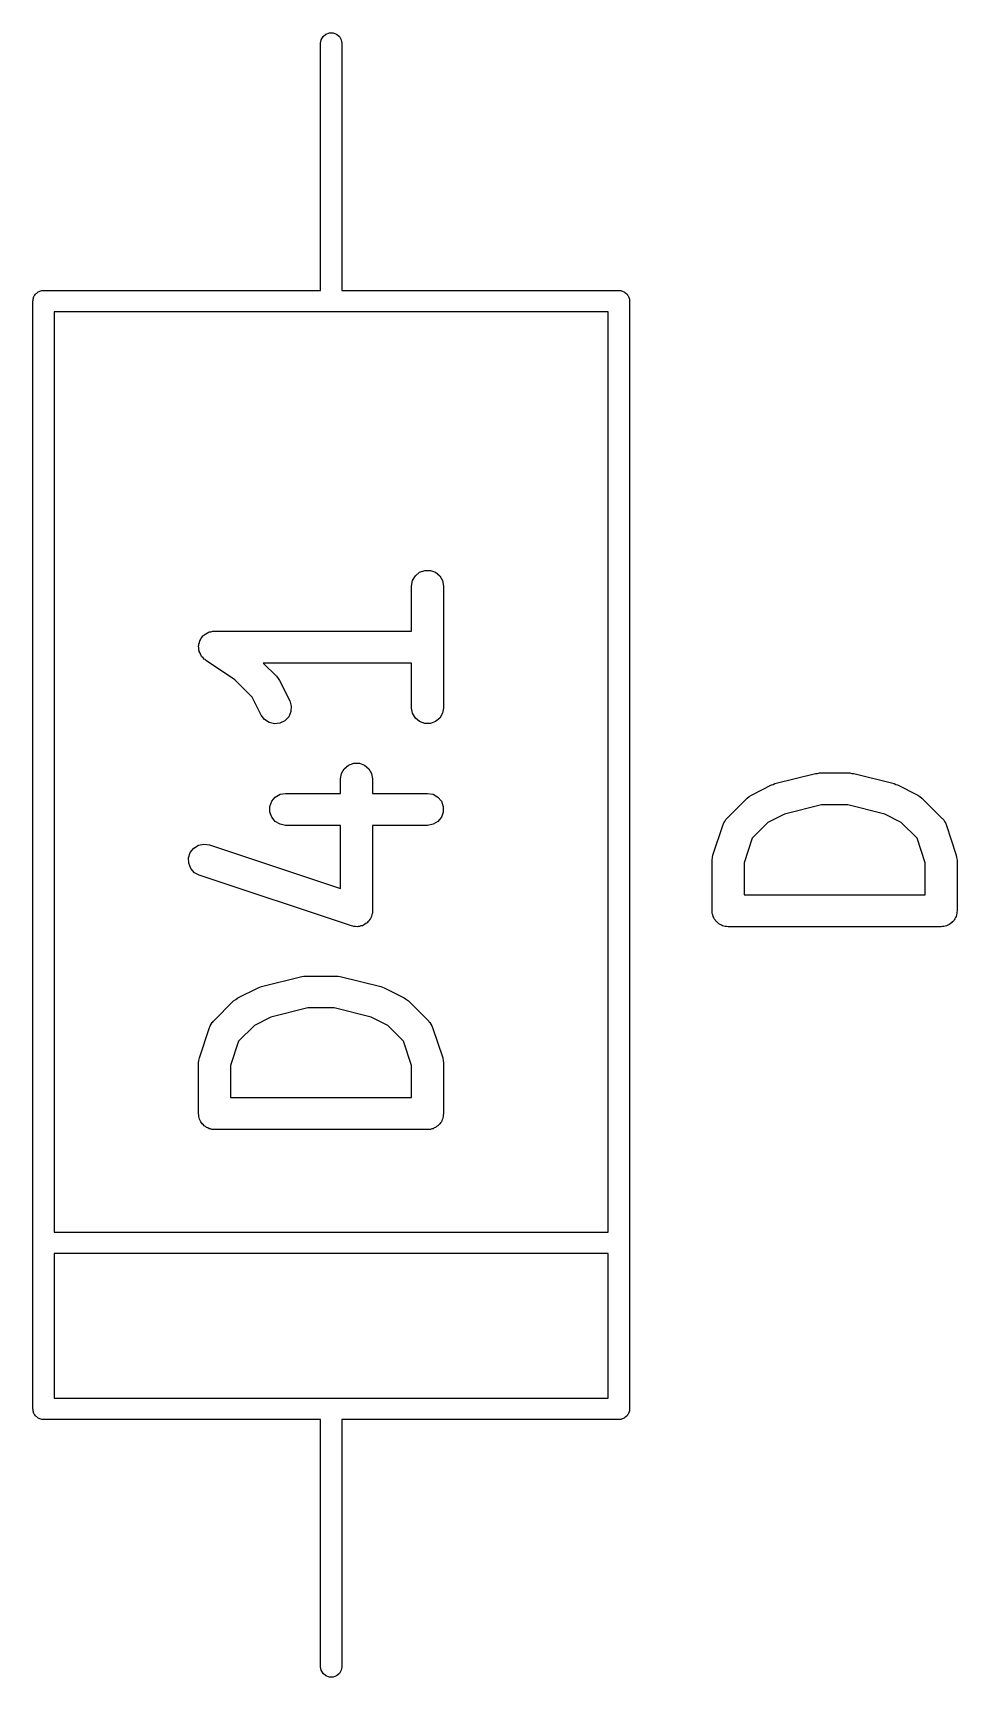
# Model space of a CAD drawing. Extents: x 39 to 139, y -131 to -25.
# Drawn here: x 65 to 69.34, y -131.15 to -123.43 of the extents above; entities that cross this region are included whole.
import ezdxf

# ---------------------------------------------------------------- set-up
doc = ezdxf.new("R2010")
doc.units = 0
doc.header["$MEASUREMENT"] = 0
doc.layers.add('BLACK', color=7, linetype='CONTINUOUS')

msp = doc.modelspace()

# ---------------------------------------------------------------- linework, layer by layer
at = {"layer": 'Black'}
for p, q in [((66.35, -123.48), (66.353, -123.463)), ((66.35, -124.64), (66.35, -123.48)), ((66.353, -123.463), (66.3617, -123.448)), ((66.3617, -123.448), (66.375, -123.437)), ((66.375, -123.437), (66.3913, -123.431)), ((66.3913, -123.431), (66.4087, -123.431)), ((66.4087, -123.431), (66.425, -123.437)), ((66.425, -123.437), (66.4383, -123.448)), ((66.4383, -123.448), (66.447, -123.463)), ((66.447, -123.463), (66.45, -123.48)), ((66.45, -123.48), (66.45, -124.64)), ((65.025, -124.647), (65.0291, -124.645)), ((65.0291, -124.645), (65.0329, -124.643)), ((65.0329, -124.643), (65.0372, -124.642)), ((65.0372, -124.642), (65.0413, -124.641)), ((65.0413, -124.641), (65.0457, -124.641)), ((65.0457, -124.641), (65.05, -124.64)), ((65.05, -124.64), (66.35, -124.64)), ((66.45, -124.64), (67.75, -124.64)), ((67.75, -124.64), (67.7543, -124.641)), ((67.7543, -124.641), (67.7587, -124.641)), ((67.7587, -124.641), (67.7628, -124.642)), ((67.7628, -124.642), (67.7671, -124.643)), ((67.7671, -124.643), (67.7709, -124.645)), ((67.7709, -124.645), (67.775, -124.647)), ((65, -124.69), (65.0008, -124.686)), ((65, -129.89), (65, -124.69)), ((65.0008, -124.681), (65.0023, -124.677)), ((65.0008, -124.686), (65.0008, -124.681)), ((65.0023, -124.677), (65.003, -124.673)), ((65.003, -124.673), (65.0052, -124.669)), ((65.0052, -124.669), (65.0067, -124.665)), ((65.0067, -124.665), (65.0095, -124.662)), ((65.0095, -124.662), (65.0117, -124.658)), ((65.0117, -124.658), (65.015, -124.655)), ((65.015, -124.655), (65.0179, -124.652)), ((65.0179, -124.652), (65.0216, -124.65)), ((65.0216, -124.65), (65.025, -124.647)), ((67.775, -124.647), (67.7784, -124.65)), ((67.7784, -124.65), (67.7821, -124.652)), ((67.7821, -124.652), (67.785, -124.655)), ((67.785, -124.655), (67.7883, -124.658)), ((67.7883, -124.658), (67.7905, -124.662)), ((67.7905, -124.662), (67.7933, -124.665)), ((67.7933, -124.665), (67.7948, -124.669)), ((67.7948, -124.669), (67.797, -124.673)), ((67.797, -124.673), (67.7977, -124.677)), ((67.7977, -124.677), (67.7992, -124.681)), ((67.7992, -124.681), (67.7992, -124.686)), ((67.7992, -124.686), (67.8, -124.69)), ((67.8, -124.69), (67.8, -129.89)), ((65.1, -124.74), (65.1, -129.06)), ((67.7, -124.74), (65.1, -124.74)), ((67.7, -129.06), (67.7, -124.74)), ((66.8149, -125.963), (66.8394, -125.954)), ((66.8394, -125.954), (66.8654, -125.954)), ((66.8654, -125.954), (66.8899, -125.963)), ((66.7774, -126.028), (66.7819, -126.002)), ((66.7774, -126.239), (66.7774, -126.028)), ((66.7819, -126.002), (66.7949, -125.98)), ((66.7949, -125.98), (66.8149, -125.963)), ((66.8899, -125.963), (66.9098, -125.98)), ((66.9098, -125.98), (66.9229, -126.002)), ((66.9229, -126.002), (66.9274, -126.028)), ((66.9274, -126.028), (66.9274, -126.6)), ((65.7932, -126.269), (65.7981, -126.262)), ((65.7981, -126.262), (65.8015, -126.26)), ((65.8015, -126.26), (65.8042, -126.256)), ((65.8042, -126.256), (65.8119, -126.252)), ((65.8119, -126.252), (65.8191, -126.247)), ((65.8191, -126.247), (65.8231, -126.245)), ((65.8231, -126.245), (65.8267, -126.243)), ((65.8267, -126.243), (65.8355, -126.242)), ((65.8355, -126.242), (65.8441, -126.239)), ((65.8441, -126.239), (65.8483, -126.24)), ((65.8483, -126.24), (65.8524, -126.239)), ((65.8524, -126.239), (66.7774, -126.239)), ((65.7775, -126.309), (65.7785, -126.305)), ((65.7785, -126.318), (65.7775, -126.309)), ((65.7785, -126.301), (65.7816, -126.292)), ((65.7785, -126.305), (65.7785, -126.301)), ((65.7785, -126.327), (65.7785, -126.318)), ((65.7799, -126.331), (65.7785, -126.327)), ((65.7804, -126.335), (65.7799, -126.331)), ((65.7844, -126.343), (65.7804, -126.335)), ((65.7816, -126.292), (65.7837, -126.284)), ((65.7837, -126.284), (65.786, -126.28)), ((65.7874, -126.351), (65.7844, -126.343)), ((65.786, -126.28), (65.7874, -126.276)), ((65.7874, -126.276), (65.7932, -126.269)), ((65.7901, -126.354), (65.7874, -126.351)), ((65.7919, -126.358), (65.7901, -126.354)), ((65.7984, -126.364), (65.7919, -126.358)), ((65.8042, -126.371), (65.7984, -126.364)), ((65.8078, -126.373), (65.8042, -126.371)), ((65.8108, -126.376), (65.8078, -126.373)), ((65.9475, -126.467), (65.8108, -126.376)), ((66.7774, -126.389), (66.0811, -126.389)), ((66.0811, -126.389), (66.1435, -126.451)), ((66.7774, -126.6), (66.7774, -126.389)), ((66.0288, -126.549), (65.9475, -126.467)), ((66.1435, -126.451), (66.1504, -126.461)), ((66.1504, -126.461), (66.1576, -126.471)), ((66.1576, -126.471), (66.2052, -126.566)), ((66.071, -126.633), (66.0288, -126.549)), ((66.2052, -126.566), (66.2126, -126.591)), ((66.0865, -126.654), (66.071, -126.633)), ((66.2007, -126.641), (66.1828, -126.66)), ((66.211, -126.617), (66.2007, -126.641)), ((66.2126, -126.591), (66.211, -126.617)), ((66.7819, -126.625), (66.7774, -126.6)), ((66.7949, -126.648), (66.7819, -126.625)), ((66.8149, -126.664), (66.7949, -126.648)), ((66.9098, -126.648), (66.8899, -126.664)), ((66.9229, -126.625), (66.9098, -126.648)), ((66.9274, -126.6), (66.9229, -126.625)), ((66.1083, -126.668), (66.0865, -126.654)), ((66.1336, -126.674), (66.1083, -126.668)), ((66.1595, -126.671), (66.1336, -126.674)), ((66.1828, -126.66), (66.1595, -126.671)), ((66.8394, -126.673), (66.8149, -126.664)), ((66.8654, -126.673), (66.8394, -126.673)), ((66.8899, -126.664), (66.8654, -126.673)), ((66.4616, -126.885), (66.4815, -126.868)), ((66.4815, -126.868), (66.506, -126.859)), ((66.506, -126.859), (66.5321, -126.859)), ((66.5321, -126.859), (66.5565, -126.868)), ((66.5565, -126.868), (66.5765, -126.885)), ((66.444, -126.933), (66.4486, -126.907)), ((66.444, -127.001), (66.444, -126.933)), ((66.4486, -126.907), (66.4616, -126.885)), ((66.5765, -126.885), (66.5895, -126.907)), ((66.5895, -126.907), (66.594, -126.933)), ((66.594, -126.933), (66.594, -127.001)), ((68.3717, -127.009), (68.4669, -126.961)), ((68.4669, -126.961), (68.4748, -126.959)), ((68.4748, -126.959), (68.4823, -126.955)), ((68.4823, -126.955), (68.6728, -126.908)), ((68.6728, -126.908), (68.6819, -126.907)), ((68.6819, -126.907), (68.691, -126.905)), ((68.691, -126.905), (68.8338, -126.905)), ((68.8338, -126.905), (68.8428, -126.907)), ((68.8428, -126.907), (68.852, -126.908)), ((68.852, -126.908), (69.0425, -126.955)), ((69.0425, -126.955), (69.05, -126.959)), ((69.05, -126.959), (69.0578, -126.961)), ((69.0578, -126.961), (69.1531, -127.009)), ((66.1119, -127.063), (66.1208, -127.038)), ((66.1208, -127.038), (66.1375, -127.018)), ((66.1375, -127.018), (66.1601, -127.005)), ((66.1601, -127.005), (66.1857, -127.001)), ((66.1857, -127.001), (66.444, -127.001)), ((66.594, -127.001), (66.8524, -127.001)), ((66.8524, -127.001), (66.878, -127.005)), ((66.878, -127.005), (66.9006, -127.018)), ((66.9006, -127.018), (66.9173, -127.038)), ((66.9173, -127.038), (66.9262, -127.063)), ((68.257, -127.118), (68.3522, -127.023)), ((68.3522, -127.023), (68.362, -127.016)), ((68.362, -127.016), (68.3717, -127.009)), ((69.1531, -127.009), (69.1627, -127.016)), ((69.1627, -127.016), (69.1726, -127.023)), ((69.1726, -127.023), (69.2678, -127.118)), ((66.1119, -127.089), (66.1119, -127.063)), ((66.1208, -127.113), (66.1119, -127.089)), ((66.1375, -127.133), (66.1208, -127.113)), ((66.9173, -127.113), (66.9006, -127.133)), ((66.9262, -127.089), (66.9173, -127.113)), ((66.9262, -127.063), (66.9262, -127.089)), ((68.5267, -127.099), (68.4497, -127.137)), ((68.7002, -127.055), (68.5267, -127.099)), ((68.8246, -127.055), (68.7002, -127.055)), ((68.9981, -127.099), (68.8246, -127.055)), ((69.0751, -127.137), (68.9981, -127.099)), ((66.1601, -127.146), (66.1375, -127.133)), ((66.1857, -127.151), (66.1601, -127.146)), ((66.444, -127.151), (66.1857, -127.151)), ((66.444, -127.448), (66.444, -127.151)), ((66.8524, -127.151), (66.594, -127.151)), ((66.594, -127.151), (66.594, -127.552)), ((66.878, -127.146), (66.8524, -127.151)), ((66.9006, -127.133), (66.878, -127.146)), ((68.1912, -127.29), (68.2388, -127.147)), ((68.2388, -127.147), (68.2409, -127.143)), ((68.2409, -127.143), (68.242, -127.139)), ((68.242, -127.139), (68.2471, -127.132)), ((68.2471, -127.132), (68.2513, -127.124)), ((68.2513, -127.124), (68.2545, -127.121)), ((68.2545, -127.121), (68.257, -127.118)), ((68.4497, -127.137), (68.3756, -127.211)), ((69.1492, -127.211), (69.0751, -127.137)), ((69.2678, -127.118), (69.2703, -127.121)), ((69.2703, -127.121), (69.2735, -127.124)), ((69.2735, -127.124), (69.2777, -127.132)), ((69.2777, -127.132), (69.2827, -127.139)), ((69.2827, -127.139), (69.2839, -127.143)), ((69.2839, -127.143), (69.2859, -127.147)), ((69.2859, -127.147), (69.3335, -127.29)), ((65.7388, -127.278), (65.755, -127.258)), ((65.755, -127.258), (65.7772, -127.244)), ((65.7772, -127.244), (65.8027, -127.239)), ((65.8027, -127.239), (65.8285, -127.243)), ((65.8285, -127.243), (66.444, -127.448)), ((68.3756, -127.211), (68.3374, -127.326)), ((69.1874, -127.326), (69.1492, -127.211)), ((65.7306, -127.303), (65.7388, -127.278)), ((65.7313, -127.329), (65.7306, -127.303)), ((65.7409, -127.353), (65.7313, -127.329)), ((68.1874, -127.314), (68.1895, -127.302)), ((68.1874, -127.552), (68.1874, -127.314)), ((68.1895, -127.302), (68.1912, -127.29)), ((68.3374, -127.326), (68.3374, -127.477)), ((69.1874, -127.477), (69.1874, -127.326)), ((69.3335, -127.29), (69.3353, -127.302)), ((69.3353, -127.302), (69.3374, -127.314)), ((69.3374, -127.314), (69.3374, -127.552)), ((65.7581, -127.373), (65.7409, -127.353)), ((65.781, -127.385), (65.7581, -127.373)), ((66.4953, -127.623), (65.781, -127.385)), ((68.3374, -127.477), (69.1874, -127.477)), ((66.5895, -127.578), (66.5868, -127.582)), ((66.5908, -127.57), (66.5895, -127.578)), ((66.5932, -127.563), (66.5908, -127.57)), ((66.594, -127.552), (66.5931, -127.557)), ((66.5931, -127.557), (66.5932, -127.563)), ((68.1885, -127.558), (68.1874, -127.552)), ((68.1885, -127.565), (68.1885, -127.558)), ((68.1908, -127.571), (68.1885, -127.565)), ((68.1919, -127.578), (68.1908, -127.571)), ((68.1952, -127.583), (68.1919, -127.578)), ((69.3329, -127.578), (69.3296, -127.583)), ((69.334, -127.571), (69.3329, -127.578)), ((69.3362, -127.565), (69.334, -127.571)), ((69.3374, -127.552), (69.3362, -127.558)), ((69.3362, -127.558), (69.3362, -127.565)), ((66.5008, -127.624), (66.4953, -127.623)), ((66.506, -127.626), (66.5008, -127.624)), ((66.5136, -127.626), (66.506, -127.626)), ((66.5211, -127.627), (66.5136, -127.626)), ((66.5265, -127.626), (66.5211, -127.627)), ((66.5321, -127.626), (66.5265, -127.626)), ((66.5392, -127.623), (66.5321, -127.626)), ((66.5466, -127.622), (66.5392, -127.623)), ((66.5513, -127.619), (66.5466, -127.622)), ((66.5565, -127.617), (66.5513, -127.619)), ((66.5624, -127.612), (66.5565, -127.617)), ((66.5688, -127.608), (66.5624, -127.612)), ((66.5723, -127.604), (66.5688, -127.608)), ((66.5765, -127.6), (66.5723, -127.604)), ((66.5803, -127.594), (66.5765, -127.6)), ((66.585, -127.588), (66.5803, -127.594)), ((66.5868, -127.582), (66.585, -127.588)), ((68.1974, -127.589), (68.1952, -127.583)), ((68.2016, -127.594), (68.1974, -127.589)), ((68.2049, -127.6), (68.2016, -127.594)), ((68.21, -127.604), (68.2049, -127.6)), ((68.2142, -127.609), (68.21, -127.604)), ((68.2199, -127.613), (68.2142, -127.609)), ((68.2249, -127.617), (68.2199, -127.613)), ((68.231, -127.619), (68.2249, -127.617)), ((68.2367, -127.622), (68.231, -127.619)), ((68.2432, -127.624), (68.2367, -127.622)), ((68.2494, -127.626), (68.2432, -127.624)), ((68.2559, -127.626), (68.2494, -127.626)), ((68.2624, -127.627), (68.2559, -127.626)), ((69.2624, -127.627), (68.2624, -127.627)), ((69.2688, -127.626), (69.2624, -127.627)), ((69.2754, -127.626), (69.2688, -127.626)), ((69.2816, -127.624), (69.2754, -127.626)), ((69.288, -127.622), (69.2816, -127.624)), ((69.2937, -127.619), (69.288, -127.622)), ((69.2999, -127.617), (69.2937, -127.619)), ((69.3049, -127.613), (69.2999, -127.617)), ((69.3106, -127.609), (69.3049, -127.613)), ((69.3148, -127.604), (69.3106, -127.609)), ((69.3198, -127.6), (69.3148, -127.604)), ((69.3231, -127.594), (69.3198, -127.6)), ((69.3273, -127.589), (69.3231, -127.594)), ((69.3296, -127.583), (69.3273, -127.589)), ((66.0723, -127.908), (66.2628, -127.86)), ((66.2628, -127.86), (66.2719, -127.859)), ((66.2719, -127.859), (66.281, -127.858)), ((66.281, -127.858), (66.4238, -127.858)), ((66.4238, -127.858), (66.4328, -127.859)), ((66.4328, -127.859), (66.442, -127.86)), ((66.442, -127.86), (66.6325, -127.908)), ((65.952, -127.968), (65.9617, -127.961)), ((65.9617, -127.961), (66.0569, -127.913)), ((66.0569, -127.913), (66.0648, -127.911)), ((66.0648, -127.911), (66.0723, -127.908)), ((66.6325, -127.908), (66.64, -127.911)), ((66.64, -127.911), (66.6478, -127.913)), ((66.6478, -127.913), (66.7431, -127.961)), ((66.7431, -127.961), (66.7527, -127.968)), ((65.847, -128.07), (65.9422, -127.975)), ((65.9422, -127.975), (65.952, -127.968)), ((66.2902, -128.008), (66.1167, -128.051)), ((66.4146, -128.008), (66.2902, -128.008)), ((66.5881, -128.051), (66.4146, -128.008)), ((66.7527, -127.968), (66.7626, -127.975)), ((66.7626, -127.975), (66.8578, -128.07)), ((65.7812, -128.242), (65.8288, -128.1)), ((65.8288, -128.1), (65.8309, -128.096)), ((65.8309, -128.096), (65.832, -128.092)), ((65.832, -128.092), (65.8371, -128.084)), ((65.8371, -128.084), (65.8413, -128.077)), ((65.8413, -128.077), (65.8445, -128.074)), ((65.8445, -128.074), (65.847, -128.07)), ((66.0397, -128.09), (65.9656, -128.164)), ((66.1167, -128.051), (66.0397, -128.09)), ((66.6651, -128.09), (66.5881, -128.051)), ((66.7392, -128.164), (66.6651, -128.09)), ((66.8578, -128.07), (66.8603, -128.074)), ((66.8603, -128.074), (66.8635, -128.077)), ((66.8635, -128.077), (66.8677, -128.084)), ((66.8677, -128.084), (66.8727, -128.092)), ((66.8727, -128.092), (66.8739, -128.096)), ((66.8739, -128.096), (66.8759, -128.1)), ((66.8759, -128.1), (66.9235, -128.242)), ((65.9656, -128.164), (65.9274, -128.278)), ((66.7774, -128.278), (66.7392, -128.164)), ((65.7774, -128.266), (65.7795, -128.254)), ((65.7774, -128.504), (65.7774, -128.266)), ((65.7795, -128.254), (65.7812, -128.242)), ((66.9235, -128.242), (66.9253, -128.254)), ((66.9253, -128.254), (66.9274, -128.266)), ((66.9274, -128.266), (66.9274, -128.504)), ((65.9274, -128.278), (65.9274, -128.429)), ((66.7774, -128.429), (66.7774, -128.278)), ((65.7785, -128.511), (65.7774, -128.504)), ((65.9274, -128.429), (66.7774, -128.429)), ((66.9274, -128.504), (66.9262, -128.511)), ((65.7785, -128.517), (65.7785, -128.511)), ((65.7808, -128.523), (65.7785, -128.517)), ((65.7819, -128.53), (65.7808, -128.523)), ((65.7852, -128.536), (65.7819, -128.53)), ((65.7874, -128.542), (65.7852, -128.536)), ((65.7916, -128.547), (65.7874, -128.542)), ((65.7949, -128.552), (65.7916, -128.547)), ((65.8, -128.557), (65.7949, -128.552)), ((65.8042, -128.562), (65.8, -128.557)), ((65.8099, -128.565), (65.8042, -128.562)), ((65.8149, -128.569), (65.8099, -128.565)), ((65.821, -128.571), (65.8149, -128.569)), ((65.8267, -128.575), (65.821, -128.571)), ((65.8332, -128.576), (65.8267, -128.575)), ((65.8394, -128.578), (65.8332, -128.576)), ((65.8459, -128.578), (65.8394, -128.578)), ((65.8524, -128.579), (65.8459, -128.578)), ((66.8524, -128.579), (65.8524, -128.579)), ((66.8588, -128.578), (66.8524, -128.579)), ((66.8654, -128.578), (66.8588, -128.578)), ((66.8716, -128.576), (66.8654, -128.578)), ((66.878, -128.575), (66.8716, -128.576)), ((66.8837, -128.571), (66.878, -128.575)), ((66.8899, -128.569), (66.8837, -128.571)), ((66.8949, -128.565), (66.8899, -128.569)), ((66.9006, -128.562), (66.8949, -128.565)), ((66.9048, -128.557), (66.9006, -128.562)), ((66.9098, -128.552), (66.9048, -128.557)), ((66.9131, -128.547), (66.9098, -128.552)), ((66.9173, -128.542), (66.9131, -128.547)), ((66.9196, -128.536), (66.9173, -128.542)), ((66.9229, -128.53), (66.9196, -128.536)), ((66.924, -128.523), (66.9229, -128.53)), ((66.9262, -128.517), (66.924, -128.523)), ((66.9262, -128.511), (66.9262, -128.517)), ((65.1, -129.06), (67.7, -129.06)), ((65.1, -129.16), (65.1, -129.84)), ((67.7, -129.16), (65.1, -129.16)), ((67.7, -129.84), (67.7, -129.16)), ((65.0008, -129.894), (65, -129.89)), ((65.1, -129.84), (67.7, -129.84)), ((67.8, -129.89), (67.7992, -129.894)), ((65.0008, -129.899), (65.0008, -129.894)), ((65.0023, -129.903), (65.0008, -129.899)), ((65.003, -129.907), (65.0023, -129.903)), ((65.0052, -129.911), (65.003, -129.907)), ((65.0067, -129.915), (65.0052, -129.911)), ((65.0095, -129.918), (65.0067, -129.915)), ((65.0117, -129.922), (65.0095, -129.918)), ((65.015, -129.925), (65.0117, -129.922)), ((65.0179, -129.928), (65.015, -129.925)), ((65.0216, -129.93), (65.0179, -129.928)), ((65.025, -129.933), (65.0216, -129.93)), ((65.0291, -129.935), (65.025, -129.933)), ((65.0329, -129.937), (65.0291, -129.935)), ((65.0372, -129.938), (65.0329, -129.937)), ((65.0413, -129.939), (65.0372, -129.938)), ((65.0457, -129.939), (65.0413, -129.939)), ((65.05, -129.94), (65.0457, -129.939)), ((66.35, -129.94), (65.05, -129.94)), ((66.35, -131.1), (66.35, -129.94)), ((67.75, -129.94), (66.45, -129.94)), ((66.45, -129.94), (66.45, -131.1)), ((67.7543, -129.939), (67.75, -129.94)), ((67.7587, -129.939), (67.7543, -129.939)), ((67.7628, -129.938), (67.7587, -129.939)), ((67.7671, -129.937), (67.7628, -129.938)), ((67.7709, -129.935), (67.7671, -129.937)), ((67.775, -129.933), (67.7709, -129.935)), ((67.7784, -129.93), (67.775, -129.933)), ((67.7821, -129.928), (67.7784, -129.93)), ((67.785, -129.925), (67.7821, -129.928)), ((67.7883, -129.922), (67.785, -129.925)), ((67.7905, -129.918), (67.7883, -129.922)), ((67.7933, -129.915), (67.7905, -129.918)), ((67.7948, -129.911), (67.7933, -129.915)), ((67.797, -129.907), (67.7948, -129.911)), ((67.7977, -129.903), (67.797, -129.907)), ((67.7992, -129.899), (67.7977, -129.903)), ((67.7992, -129.894), (67.7992, -129.899)), ((66.353, -131.117), (66.35, -131.1)), ((66.3617, -131.132), (66.353, -131.117)), ((66.447, -131.117), (66.4383, -131.132)), ((66.45, -131.1), (66.447, -131.117)), ((66.375, -131.143), (66.3617, -131.132)), ((66.3913, -131.149), (66.375, -131.143)), ((66.4087, -131.149), (66.3913, -131.149)), ((66.425, -131.143), (66.4087, -131.149)), ((66.4383, -131.132), (66.425, -131.143))]:
    msp.add_line(p, q, dxfattribs=at)

doc.saveas('drawing.dxf')
